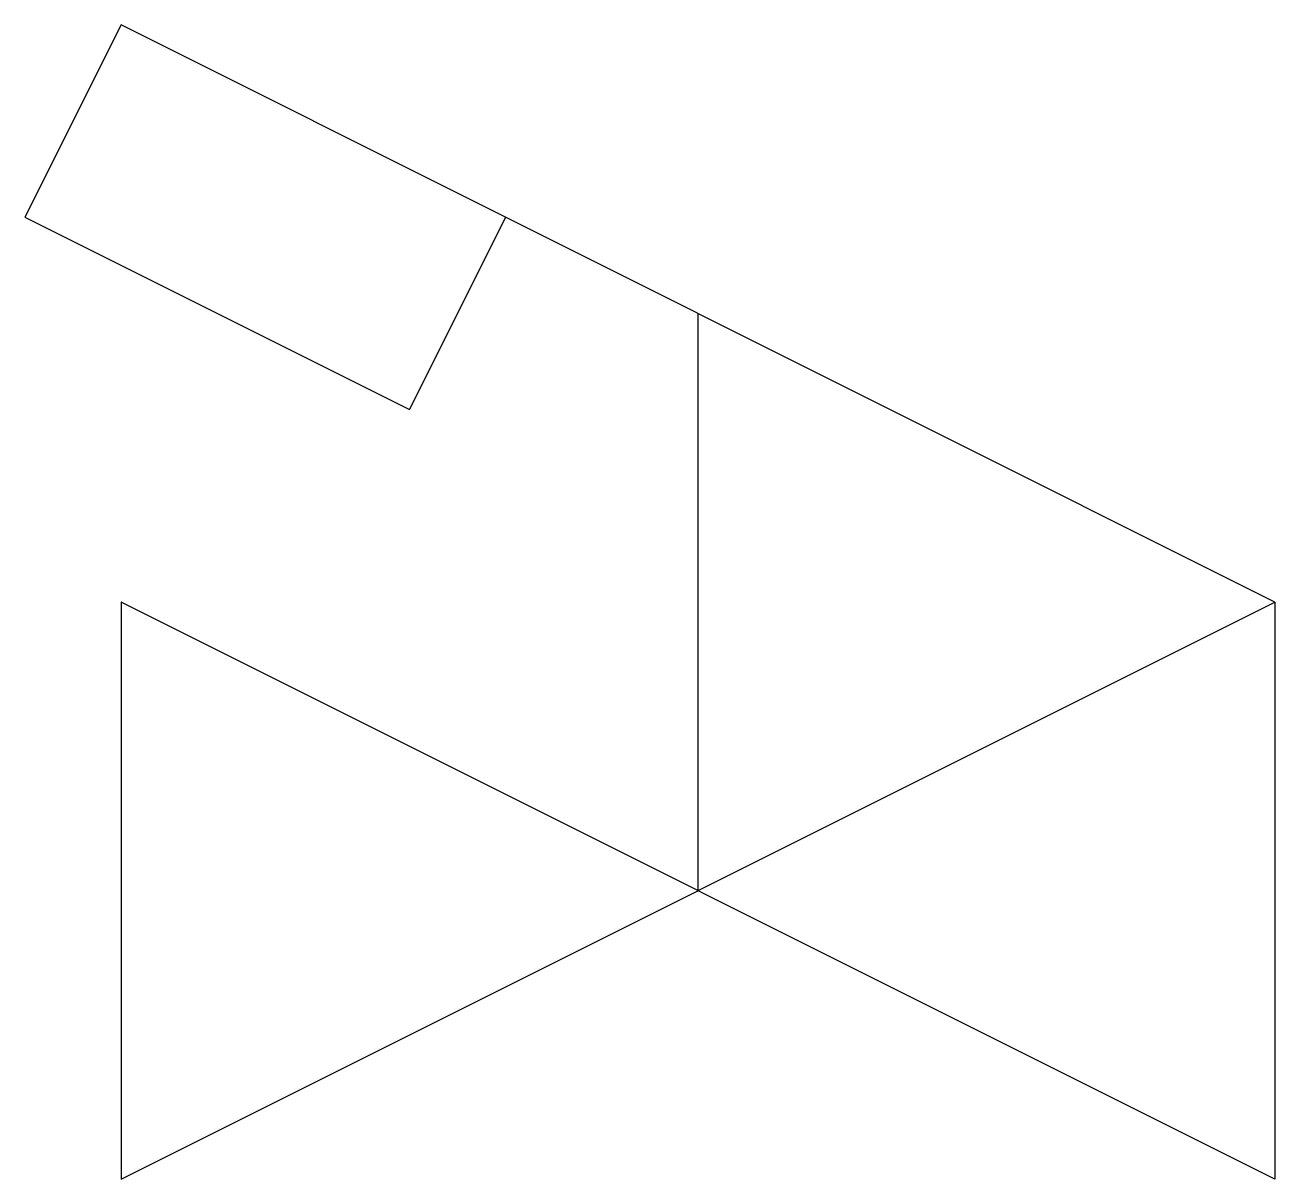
# Model space of a CAD drawing. Extents: x 43.3 to 54.3, y 1519.2 to 1529.3.
import ezdxf

# ---------------------------------------------------------------- set-up
doc = ezdxf.new("R2010")
doc.units = 0
doc.layers.get('0').update_dxf_attribs({"linetype": 'CONTINUOUS'})

msp = doc.modelspace()

# ---------------------------------------------------------------- linework, layer by layer
at = {"color": 0}
for p, q in [((44.134, 1529.337), (43.287, 1527.644)), ((54.291, 1524.258), (44.134, 1529.337)), ((43.287, 1527.644), (46.673, 1525.951)), ((46.673, 1525.951), (47.519, 1527.644)), ((49.212, 1521.719), (49.212, 1526.797)), ((44.134, 1524.258), (44.134, 1519.179)), ((44.134, 1519.179), (54.291, 1524.258)), ((54.291, 1519.179), (44.134, 1524.258)), ((54.291, 1524.258), (54.291, 1519.179))]:
    msp.add_line(p, q, dxfattribs=at)

doc.saveas('drawing.dxf')
